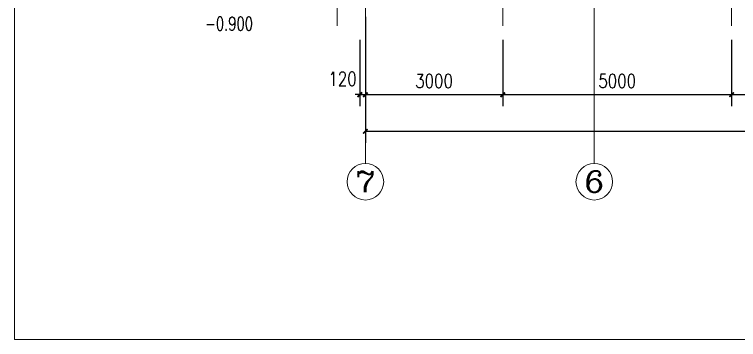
# Model space of a CAD drawing. Extents: x 577108 to 1042908, y 41950 to 81950.
# Drawn here: x 715908 to 731723, y 41950 to 49045 of the extents above; entities that cross this region are included whole.
import ezdxf
from ezdxf.enums import TextEntityAlignment as Align

# ---------------------------------------------------------------- set-up
doc = ezdxf.new("R2010")
doc.units = 0
doc.header["$LTSCALE"] = 1000
doc.header["$MEASUREMENT"] = 0
doc.linetypes.add('DOTE', pattern=[2.42, 2, -0.2, 0.02, -0.2])
doc.layers.get('0').update_dxf_attribs({"linetype": 'CONTINUOUS', "lineweight": 13})
doc.layers.get('Defpoints').update_dxf_attribs({"linetype": 'CONTINUOUS', "lineweight": 5})
for name, color, linetype, lineweight in [('AXIS', 3, 'CONTINUOUS', 15), ('AXIS_TEXT', 7, 'CONTINUOUS', 20), ('DIM_SYMB', 3, 'CONTINUOUS', 15), ('DOTE', 1, 'DOTE', 0), ('LM-S', 8, 'CONTINUOUS', 5), ('PUB_TEXT', 7, 'CONTINUOUS', 20)]:
    doc.layers.add(name, color=color, linetype=linetype, lineweight=lineweight)
doc.styles.add('_TCH_AXIS', font='COMPLEX', dxfattribs={"bigfont": 'GBCBIG'})
doc.styles.add('_TCH_DIM', font='SIMPLEX', dxfattribs={"bigfont": 'GBCBIG'})
doc.styles.add('COMPLEX', font='COMPLEX')
doc.styles.add('DIM_FONT', font='SIMPLEX.shx', dxfattribs={"width": 0.8, "bigfont": 'hztxt.shx'})
doc.dimstyles.new('DIMN', dxfattribs={"dimtxt": 300, "dimasz": 100, "dimexe": 250, "dimexo": 300, "dimgap": 150, "dimtad": 1, "dimdec": 0, "dimzin": 0, "dimdsep": 46, "dimtxsty": 'DIM_FONT', "dimblk": 'ARCHTICK', "dimcen": 0.09, "dimclrt": 7, "dimazin": 2, "dimtfac": 1, "dimtdec": 0, "dimtix": 1, "dimtmove": 2, "dimatfit": 3, "dimldrblk": 'ARCHTICK', "dimfxl": 0, "dimtolj": 1, "dimtzin": 0, "dimarcsym": 0})

# ---------------------------------------------------------------- blocks, each defined once
blk = doc.blocks.new('_ArchTick')
at = {"color": 0, "linetype": 'ByBlock', "const_width": 0.4}
blk.add_lwpolyline([(-0.5, -0.5), (0.5, 0.5)], dxfattribs=at)
blk = doc.blocks.new('*D43')
at = {"layer": 'AXIS', "color": 0, "lineweight": -2, "transparency": 16777216}
for p, q in [((723573, 48995), (723573, 46245)), ((754073, 48995), (754073, 46245)), ((723573, 46495), (754073, 46495))]:
    blk.add_line(p, q, dxfattribs=at)
at = {"layer": 'Defpoints', "color": 0, "transparency": 16777216}
for p in [(723573, 49295), (754073, 49295), (754073, 46495)]:
    blk.add_point(p, dxfattribs=at)
at = {"layer": 'AXIS', "color": 0, "lineweight": -2, "transparency": 16777216, "xscale": 100, "yscale": 100, "zscale": 100, "rotation": 180}
blk.add_blockref('_ArchTick', (723573, 46495), dxfattribs=at)
at = {"layer": 'AXIS', "color": 0, "lineweight": -2, "transparency": 16777216, "xscale": 100, "yscale": 100, "zscale": 100}
blk.add_blockref('_ArchTick', (754073, 46495), dxfattribs=at)
at = {"layer": 'AXIS', "color": 7, "transparency": 16777216, "insert": (738823, 46795), "char_height": 300, "attachment_point": 5, "style": 'DIM_FONT'}
blk.add_mtext('\\A1;30500', dxfattribs=at)
blk = doc.blocks.new('*D190')
at = {"layer": 'AXIS', "color": 0, "lineweight": -2, "transparency": 16777216}
for p, q in [((731573, 48495), (731573, 47045)), ((744073, 48495), (744073, 47045)), ((731573, 47295), (744073, 47295))]:
    blk.add_line(p, q, dxfattribs=at)
at = {"layer": 'Defpoints', "color": 0, "transparency": 16777216}
for p in [(731573, 48795), (744073, 48795), (744073, 47295)]:
    blk.add_point(p, dxfattribs=at)
at = {"layer": 'AXIS', "color": 0, "lineweight": -2, "transparency": 16777216, "xscale": 100, "yscale": 100, "zscale": 100, "rotation": 180}
blk.add_blockref('_ArchTick', (731573, 47295), dxfattribs=at)
at = {"layer": 'AXIS', "color": 0, "lineweight": -2, "transparency": 16777216, "xscale": 100, "yscale": 100, "zscale": 100}
blk.add_blockref('_ArchTick', (744073, 47295), dxfattribs=at)
at = {"layer": 'AXIS', "color": 7, "transparency": 16777216, "insert": (737823, 47595), "char_height": 300, "attachment_point": 5, "style": 'DIM_FONT'}
blk.add_mtext('\\A1;12500', dxfattribs=at)
blk = doc.blocks.new('*D191')
at = {"layer": 'AXIS', "color": 0, "lineweight": -2, "transparency": 16777216}
for p, q in [((726573, 48495), (726573, 47045)), ((731573, 48495), (731573, 47045)), ((726573, 47295), (731573, 47295))]:
    blk.add_line(p, q, dxfattribs=at)
at = {"layer": 'Defpoints', "color": 0, "transparency": 16777216}
for p in [(726573, 48795), (731573, 48795), (731573, 47295)]:
    blk.add_point(p, dxfattribs=at)
at = {"layer": 'AXIS', "color": 0, "lineweight": -2, "transparency": 16777216, "xscale": 100, "yscale": 100, "zscale": 100, "rotation": 180}
blk.add_blockref('_ArchTick', (726573, 47295), dxfattribs=at)
at = {"layer": 'AXIS', "color": 0, "lineweight": -2, "transparency": 16777216, "xscale": 100, "yscale": 100, "zscale": 100}
blk.add_blockref('_ArchTick', (731573, 47295), dxfattribs=at)
at = {"layer": 'AXIS', "color": 7, "transparency": 16777216, "insert": (729073, 47595), "char_height": 300, "attachment_point": 5, "style": 'DIM_FONT'}
blk.add_mtext('\\A1;5000', dxfattribs=at)
blk = doc.blocks.new('*D192')
at = {"layer": 'AXIS', "color": 0, "lineweight": -2, "transparency": 16777216}
for p, q in [((723573, 48495), (723573, 47045)), ((726573, 48495), (726573, 47045)), ((723573, 47295), (726573, 47295))]:
    blk.add_line(p, q, dxfattribs=at)
at = {"layer": 'Defpoints', "color": 0, "transparency": 16777216}
for p in [(723573, 48795), (726573, 48795), (726573, 47295)]:
    blk.add_point(p, dxfattribs=at)
at = {"layer": 'AXIS', "color": 0, "lineweight": -2, "transparency": 16777216, "xscale": 100, "yscale": 100, "zscale": 100, "rotation": 180}
blk.add_blockref('_ArchTick', (723573, 47295), dxfattribs=at)
at = {"layer": 'AXIS', "color": 0, "lineweight": -2, "transparency": 16777216, "xscale": 100, "yscale": 100, "zscale": 100}
blk.add_blockref('_ArchTick', (726573, 47295), dxfattribs=at)
at = {"layer": 'AXIS', "color": 7, "transparency": 16777216, "insert": (725073, 47595), "char_height": 300, "attachment_point": 5, "style": 'DIM_FONT'}
blk.add_mtext('\\A1;3000', dxfattribs=at)
blk = doc.blocks.new('*D193')
at = {"layer": 'AXIS', "color": 0, "lineweight": -2, "transparency": 16777216}
for p, q in [((723453, 48495), (723453, 47045)), ((723573, 48495), (723573, 47045)), ((723453, 47295), (723353, 47295)), ((723453, 47295), (723573, 47295)), ((723573, 47295), (723673, 47295))]:
    blk.add_line(p, q, dxfattribs=at)
at = {"layer": 'Defpoints', "color": 0, "transparency": 16777216}
for p in [(723453, 48795), (723573, 48795), (723573, 47295)]:
    blk.add_point(p, dxfattribs=at)
at = {"layer": 'AXIS', "color": 0, "lineweight": -2, "transparency": 16777216, "xscale": 100, "yscale": 100, "zscale": 100}
blk.add_blockref('_ArchTick', (723453, 47295), dxfattribs=at)
at = {"layer": 'AXIS', "color": 0, "lineweight": -2, "transparency": 16777216, "xscale": 100, "yscale": 100, "zscale": 100, "rotation": 180}
blk.add_blockref('_ArchTick', (723573, 47295), dxfattribs=at)
at = {"layer": 'AXIS', "color": 7, "transparency": 16777216, "insert": (723073, 47640), "char_height": 300, "attachment_point": 5, "style": 'DIM_FONT'}
blk.add_mtext('\\A1;120', dxfattribs=at)
blk = doc.blocks.new('_AXISO')
blk.add_circle((0, 0), 0.5)
at = {"layer": 'AXIS_TEXT', "style": 'COMPLEX', "width": 1.041667}
blk.add_attdef('A', text='', height=0.56, dxfattribs=at).set_placement((-0.25, -0.28), (0.25, -0.28), align=Align.FIT)

msp = doc.modelspace()

# ---------------------------------------------------------------- linework, layer by layer
at = {"layer": 'AXIS'}
for p, q in [((723573.0894, 49295.1748), (723573.0894, 45795.1748)), ((728573.0894, 49295.1748), (728573.0894, 45795.1748))]:
    msp.add_line(p, q, dxfattribs=at)
at = {"layer": 'DIM_SYMB'}
msp.add_lwpolyline([(722953.4475, 48795.1748), (722953.4475, 53180.9453), (722743.4475, 53257.3791), (723163.4475, 53331.4364), (722953.4475, 53405.9453), (722953.4475, 57791.7159)], dxfattribs=at)
at = {"layer": 'DOTE'}
for p, q in [((723573.0894, 59795.1748), (723573.0894, 48795.1748)), ((726573.0894, 59795.1748), (726573.0894, 48795.1748)), ((731573.0894, 59795.1748), (731573.0894, 48795.1748))]:
    msp.add_line(p, q, dxfattribs=at)
at = {"layer": 'LM-S'}
msp.add_lwpolyline([(715908.4301, 81950.2272), (765308.4301, 81950.2272), (765308.4301, 41950.2272), (715908.4301, 41950.2272)], close=True, dxfattribs=at)

# ---------------------------------------------------------------- block references
at = {"layer": 'AXIS'}
ref = msp.add_blockref('_AXISO', (723573.0894, 45395.1748), dxfattribs=dict(at, xscale=800, yscale=800, zscale=800))
ref.add_attrib('A', '7', dxfattribs={"layer": 'AXIS_TEXT', "height": 452.5483, "style": '_TCH_AXIS', "width": 1.5}).set_placement((723346.8152, 45168.9006), (723799.3635, 45168.9006), align=Align.FIT)
ref = msp.add_blockref('_AXISO', (728573.0894, 45395.1748), dxfattribs=dict(at, xscale=800, yscale=800, zscale=800))
ref.add_attrib('A', '6', dxfattribs={"layer": 'AXIS_TEXT', "height": 452.5483, "style": '_TCH_AXIS', "width": 1.5}).set_placement((728346.8152, 45168.9006), (728799.3635, 45168.9006), align=Align.FIT)

# ---------------------------------------------------------------- texts
at = {"layer": 'PUB_TEXT', "style": '_TCH_DIM', "width": 0.705882}
msp.add_text('-0.900', height=297.5, dxfattribs=at).set_placement((720073.0894, 48697.6748))

# ---------------------------------------------------------------- dimensions: what is measured, and where the dimension line sits
at = {"layer": 'AXIS'}
for p1, p2, distance, picture, middle in [((723573.0894, 49295.1748), (754073.0894, 49295.1748), -2800, '*D43', (738823.0894, 46795.1748)), ((723573.0894, 48795.1748), (726573.0894, 48795.1748), -1500, '*D192', (725073.0894, 47595.1748)), ((726573.0894, 48795.1748), (731573.0894, 48795.1748), -1500, '*D191', (729073.0894, 47595.1748)), ((731573.0894, 48795.1748), (744073.0894, 48795.1748), -1500, '*D190', (737823.0894, 47595.1748))]:
    dim = msp.add_aligned_dim(p1=p1, p2=p2, distance=distance, dimstyle='DIMN', dxfattribs=at)
    dim.commit()
    dim.dimension.update_dxf_attribs({"geometry": picture, "text_midpoint": middle})
dim = msp.add_linear_dim(base=(723573.0894, 47295.1748), p1=(723453.0894, 48795.1748), p2=(723573.0894, 48795.1748), angle=0, dimstyle='DIMN', dxfattribs=at)
dim.commit()
dim.dimension.update_dxf_attribs({"geometry": '*D193', "text_midpoint": (723073.0894, 47640.1748), "dimtype": 129})

doc.saveas('drawing.dxf')
